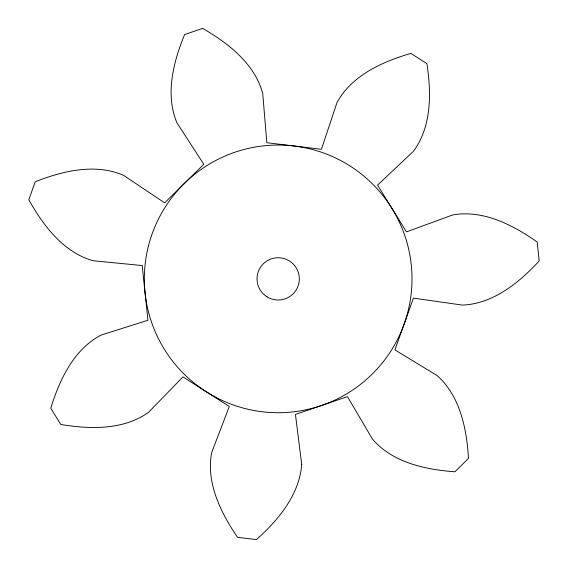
<?xml version="1.0" encoding="UTF-8"?>
<svg xmlns="http://www.w3.org/2000/svg" width="568" height="568" viewBox="0 0 568 568"><rect width="100%" height="100%" fill="white"/><g stroke="black" fill="none" stroke-linecap="round" stroke-linejoin="round"><path stroke-width="0.85" d="M301.729 464.553C299.293 494.834 278.292 520.11 256.48 539.593L237.552 537.328C220.874 512.982 205.85 482.779 211.679 452.504L229.309 406.468L182.974 376.882L148.631 412.24C123.618 430.267 89.921 429.323 60.812 424.474L50.779 408.264C59.42 380.042 73.67 349.469 100.969 335.148L147.95 320.231L142.199 265.554L93.138 260.748C63.453 252.433 43.175 225.503 28.826 199.716L35.237 181.767C62.693 170.925 95.481 163.002 123.696 175.42L164.656 202.854L203.805 164.266L176.975 122.908C164.976 94.515 173.375 61.848 184.614 34.556L202.634 28.4C228.222 43.104 254.862 63.801 262.743 93.599L266.832 142.724L321.417 149.278L337.023 102.517C351.734 75.43 382.512 61.628 410.863 53.406L426.909 63.651C431.368 92.825 431.794 126.55 413.412 151.301L377.55 185.125L406.461 231.886L452.746 214.931C483.105 209.549 513.082 225.006 537.186 242.039L539.181 260.975C519.23 282.566 493.045 304.036 462.238 305.073L413.433 298.129L394.902 349.881L437.012 375.498C460.151 395.868 466.733 428.932 468.479 458.39L454.911 471.781C425.475 469.637 392.495 462.551 372.459 439.121L347.46 396.634L295.438 414.413L301.729 464.553M267.116 296.901A21.144 21.144 0 0 0 299.308 279.442A21.144 21.144 0 0 0 268.089 260.293A21.144 21.144 0 0 0 267.116 296.901M209.237 393.596A133.835 133.835 0 0 0 411.985 281.224A133.835 133.835 0 0 0 213.291 161.823A133.835 133.835 0 0 0 209.237 393.596"/></g></svg>
